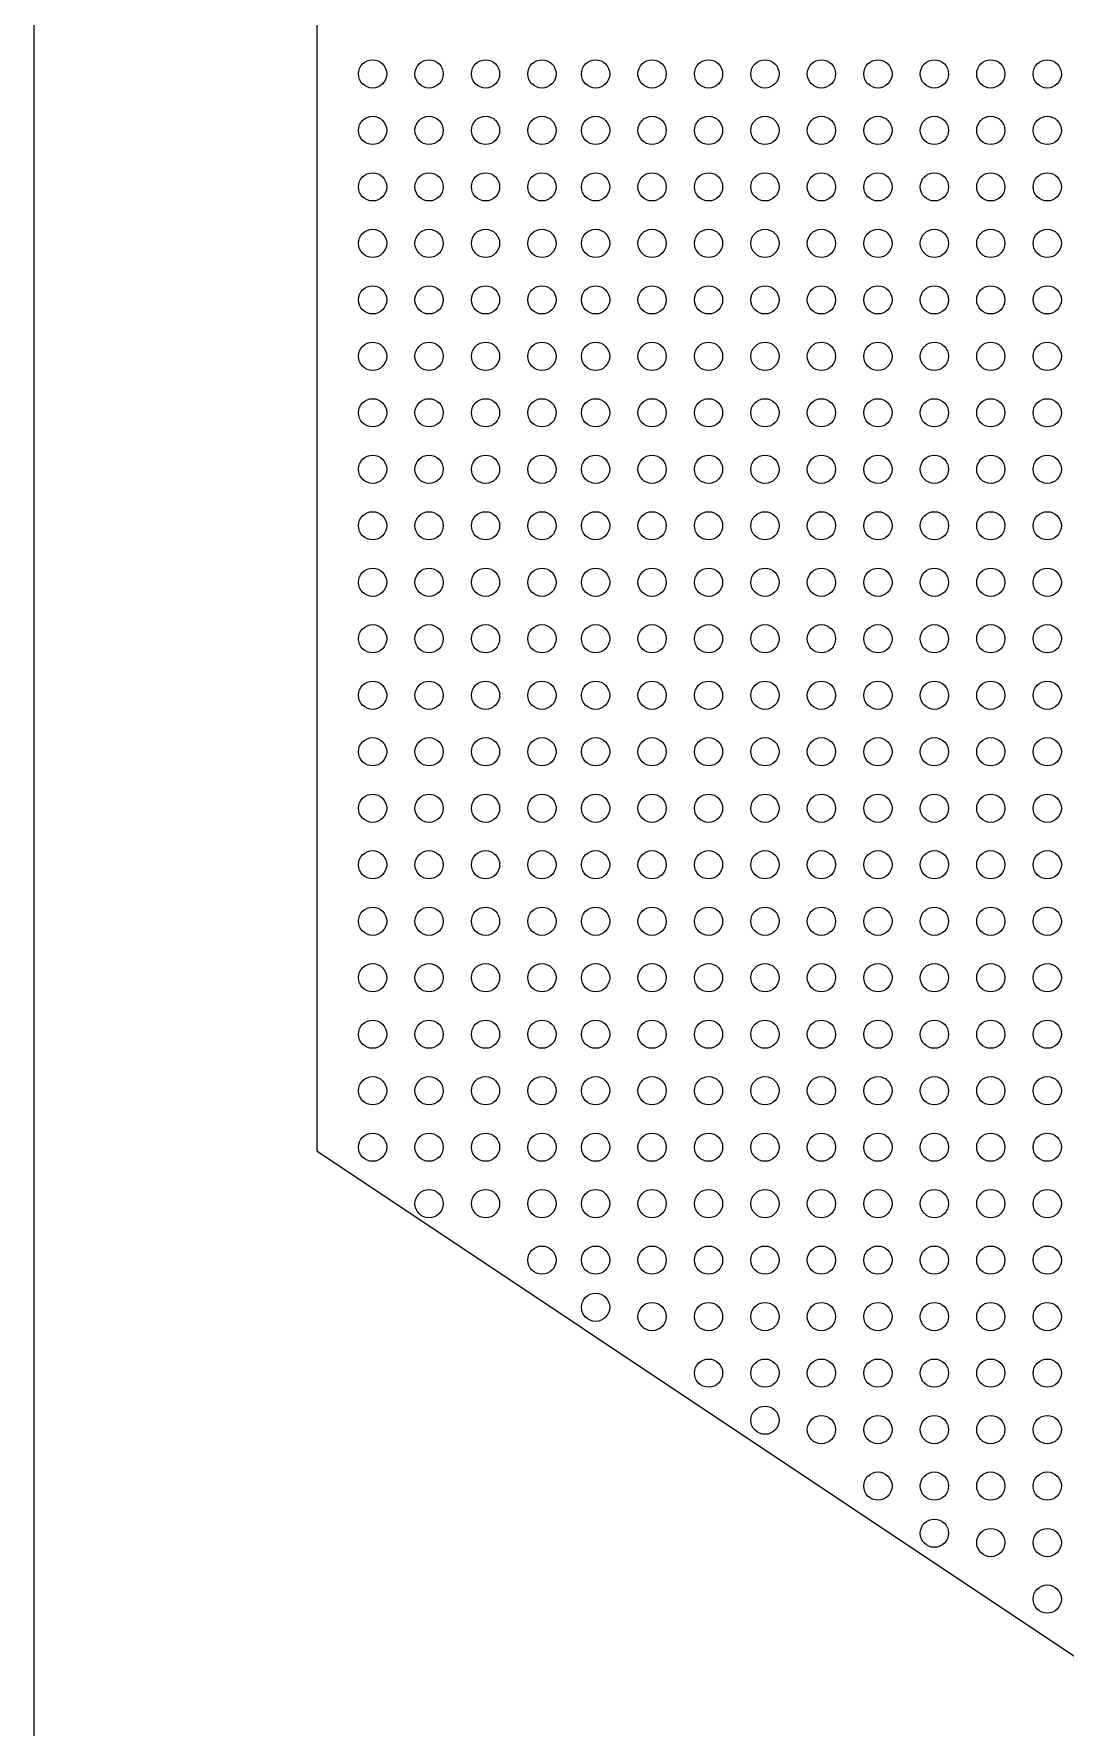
# Model space of a CAD drawing. Extents: x 1000 to 49000, y 2919 to 77300.
# Drawn here: x 26000 to 31480, y 37270 to 46262 of the extents above; entities that cross this region are included whole.
import ezdxf

# ---------------------------------------------------------------- set-up
doc = ezdxf.new("R2010")
doc.units = 13
doc.layers.add('Inner', color=4, linetype='Continuous', lineweight=0, true_color=0x00ffff)
doc.layers.add('Outer', color=1, linetype='Continuous', lineweight=0, true_color=0xff0000)

msp = doc.modelspace()

# ---------------------------------------------------------------- linework, layer by layer
at = {"layer": 'Inner'}
msp.add_lwpolyline([(26000, 51500), (26000, 28500), (49000, 28500), (49000, 51500), (26000, 51500)], dxfattribs=at)
for centre in [(27800, 46050), (28100, 46050), (28400, 46050), (28700, 46050), (28985, 46050), (29285, 46050), (29585, 46050), (29885, 46050), (30185, 46050), (30485, 46050), (30785, 46050), (31085, 46050), (31385, 46050), (27800, 45750), (28100, 45750), (28400, 45750), (28700, 45750), (28985, 45750), (29285, 45750), (29585, 45750), (29885, 45750), (30185, 45750), (30485, 45750), (30785, 45750), (31085, 45750), (31385, 45750), (27800, 45450), (28100, 45450), (28400, 45450), (28700, 45450), (28985, 45450), (29285, 45450), (29585, 45450), (29885, 45450), (30185, 45450), (30485, 45450), (30785, 45450), (31085, 45450), (31385, 45450), (27800, 45150), (28100, 45150), (28400, 45150), (28700, 45150), (28985, 45150), (29285, 45150), (29585, 45150), (29885, 45150), (30185, 45150), (30485, 45150), (30785, 45150), (31085, 45150), (31385, 45150), (27800, 44850), (28100, 44850), (28400, 44850), (28700, 44850), (28985, 44850), (29285, 44850), (29585, 44850), (29885, 44850), (30185, 44850), (30485, 44850), (30785, 44850), (31085, 44850), (31385, 44850), (27800, 44550), (28100, 44550), (28400, 44550), (28700, 44550), (28985, 44550), (29285, 44550), (29585, 44550), (29885, 44550), (30185, 44550), (30485, 44550), (30785, 44550), (31085, 44550), (31385, 44550), (27800, 44250), (28100, 44250), (28400, 44250), (28700, 44250), (28985, 44250), (29285, 44250), (29585, 44250), (29885, 44250), (30185, 44250), (30485, 44250), (30785, 44250), (31085, 44250), (31385, 44250), (27800, 43950), (28100, 43950), (28400, 43950), (28700, 43950), (28985, 43950), (29285, 43950), (29585, 43950), (29885, 43950), (30185, 43950), (30485, 43950), (30785, 43950), (31085, 43950), (31385, 43950), (27800, 43650), (28100, 43650), (28400, 43650), (28700, 43650), (28985, 43650), (29285, 43650), (29585, 43650), (29885, 43650), (30185, 43650), (30485, 43650), (30785, 43650), (31085, 43650), (31385, 43650), (27800, 43350), (28100, 43350), (28400, 43350), (28700, 43350), (28985, 43350), (29285, 43350), (29585, 43350), (29885, 43350), (30185, 43350), (30485, 43350), (30785, 43350), (31085, 43350), (31385, 43350), (27800, 43050), (28100, 43050), (28400, 43050), (28700, 43050), (28985, 43050), (29285, 43050), (29585, 43050), (29885, 43050), (30185, 43050), (30485, 43050), (30785, 43050), (31085, 43050), (31385, 43050), (27800, 42750), (28100, 42750), (28400, 42750), (28700, 42750), (28985, 42750), (29285, 42750), (29585, 42750), (29885, 42750), (30185, 42750), (30485, 42750), (30785, 42750), (31085, 42750), (31385, 42750), (27800, 42450), (28100, 42450), (28400, 42450), (28700, 42450), (28985, 42450), (29285, 42450), (29585, 42450), (29885, 42450), (30185, 42450), (30485, 42450), (30785, 42450), (31085, 42450), (31385, 42450), (27800, 42150), (28100, 42150), (28400, 42150), (28700, 42150), (28985, 42150), (29285, 42150), (29585, 42150), (29885, 42150), (30185, 42150), (30485, 42150), (30785, 42150), (31085, 42150), (31385, 42150), (27800, 41850), (28100, 41850), (28400, 41850), (28700, 41850), (28985, 41850), (29285, 41850), (29585, 41850), (29885, 41850), (30185, 41850), (30485, 41850), (30785, 41850), (31085, 41850), (31385, 41850), (27800, 41550), (28100, 41550), (28400, 41550), (28700, 41550), (28985, 41550), (29285, 41550), (29585, 41550), (29885, 41550), (30185, 41550), (30485, 41550), (30785, 41550), (31085, 41550), (31385, 41550), (27800, 41250), (28100, 41250), (28400, 41250), (28700, 41250), (28985, 41250), (29285, 41250), (29585, 41250), (29885, 41250), (30185, 41250), (30485, 41250), (30785, 41250), (31085, 41250), (31385, 41250), (27800, 40950), (28100, 40950), (28400, 40950), (28700, 40950), (28985, 40950), (29285, 40950), (29585, 40950), (29885, 40950), (30185, 40950), (30485, 40950), (30785, 40950), (31085, 40950), (31385, 40950), (27800, 40650), (28100, 40650), (28400, 40650), (28700, 40650), (28985, 40650), (29285, 40650), (29585, 40650), (29885, 40650), (30185, 40650), (30485, 40650), (30785, 40650), (31085, 40650), (31385, 40650), (27800, 40350), (28100, 40350), (28400, 40350), (28700, 40350), (28985, 40350), (29285, 40350), (29585, 40350), (29885, 40350), (30185, 40350), (30485, 40350), (30785, 40350), (31085, 40350), (31385, 40350), (28100, 40050), (28400, 40050), (28700, 40050), (28985, 40050), (29285, 40050), (29585, 40050), (29885, 40050), (30185, 40050), (30485, 40050), (30785, 40050), (31085, 40050), (31385, 40050), (28700, 39750), (28985, 39750), (29285, 39750), (29585, 39750), (29885, 39750), (30185, 39750), (30485, 39750), (30785, 39750), (31085, 39750), (31385, 39750), (28985, 39500), (29285, 39450), (29585, 39450), (29885, 39450), (30185, 39450), (30485, 39450), (30785, 39450), (31085, 39450), (31385, 39450), (29585, 39150), (29885, 39150), (30185, 39150), (30485, 39150), (30785, 39150), (31085, 39150), (31385, 39150), (29885, 38900), (30185, 38850), (30485, 38850), (30785, 38850), (31085, 38850), (31385, 38850), (30485, 38550), (30785, 38550), (31085, 38550), (31385, 38550), (30785, 38300), (31085, 38250), (31385, 38250), (31385, 37950)]:
    msp.add_circle(centre, 75, dxfattribs=at)
at = {"layer": 'Outer'}
msp.add_lwpolyline([(33660, 37500), (33660, 40350), (32940, 40350), (32940, 40450), (33660, 40450), (33660, 43300), (32940, 43300), (32940, 43400), (33660, 43400), (33660, 46250), (32940, 46250), (32940, 46350), (33660, 46350), (33660, 49200), (31750, 49200), (27503.85, 46369.23), (27503.85, 40330.77), (31750, 37500), (33660, 37500)], dxfattribs=at)

doc.saveas('drawing.dxf')
